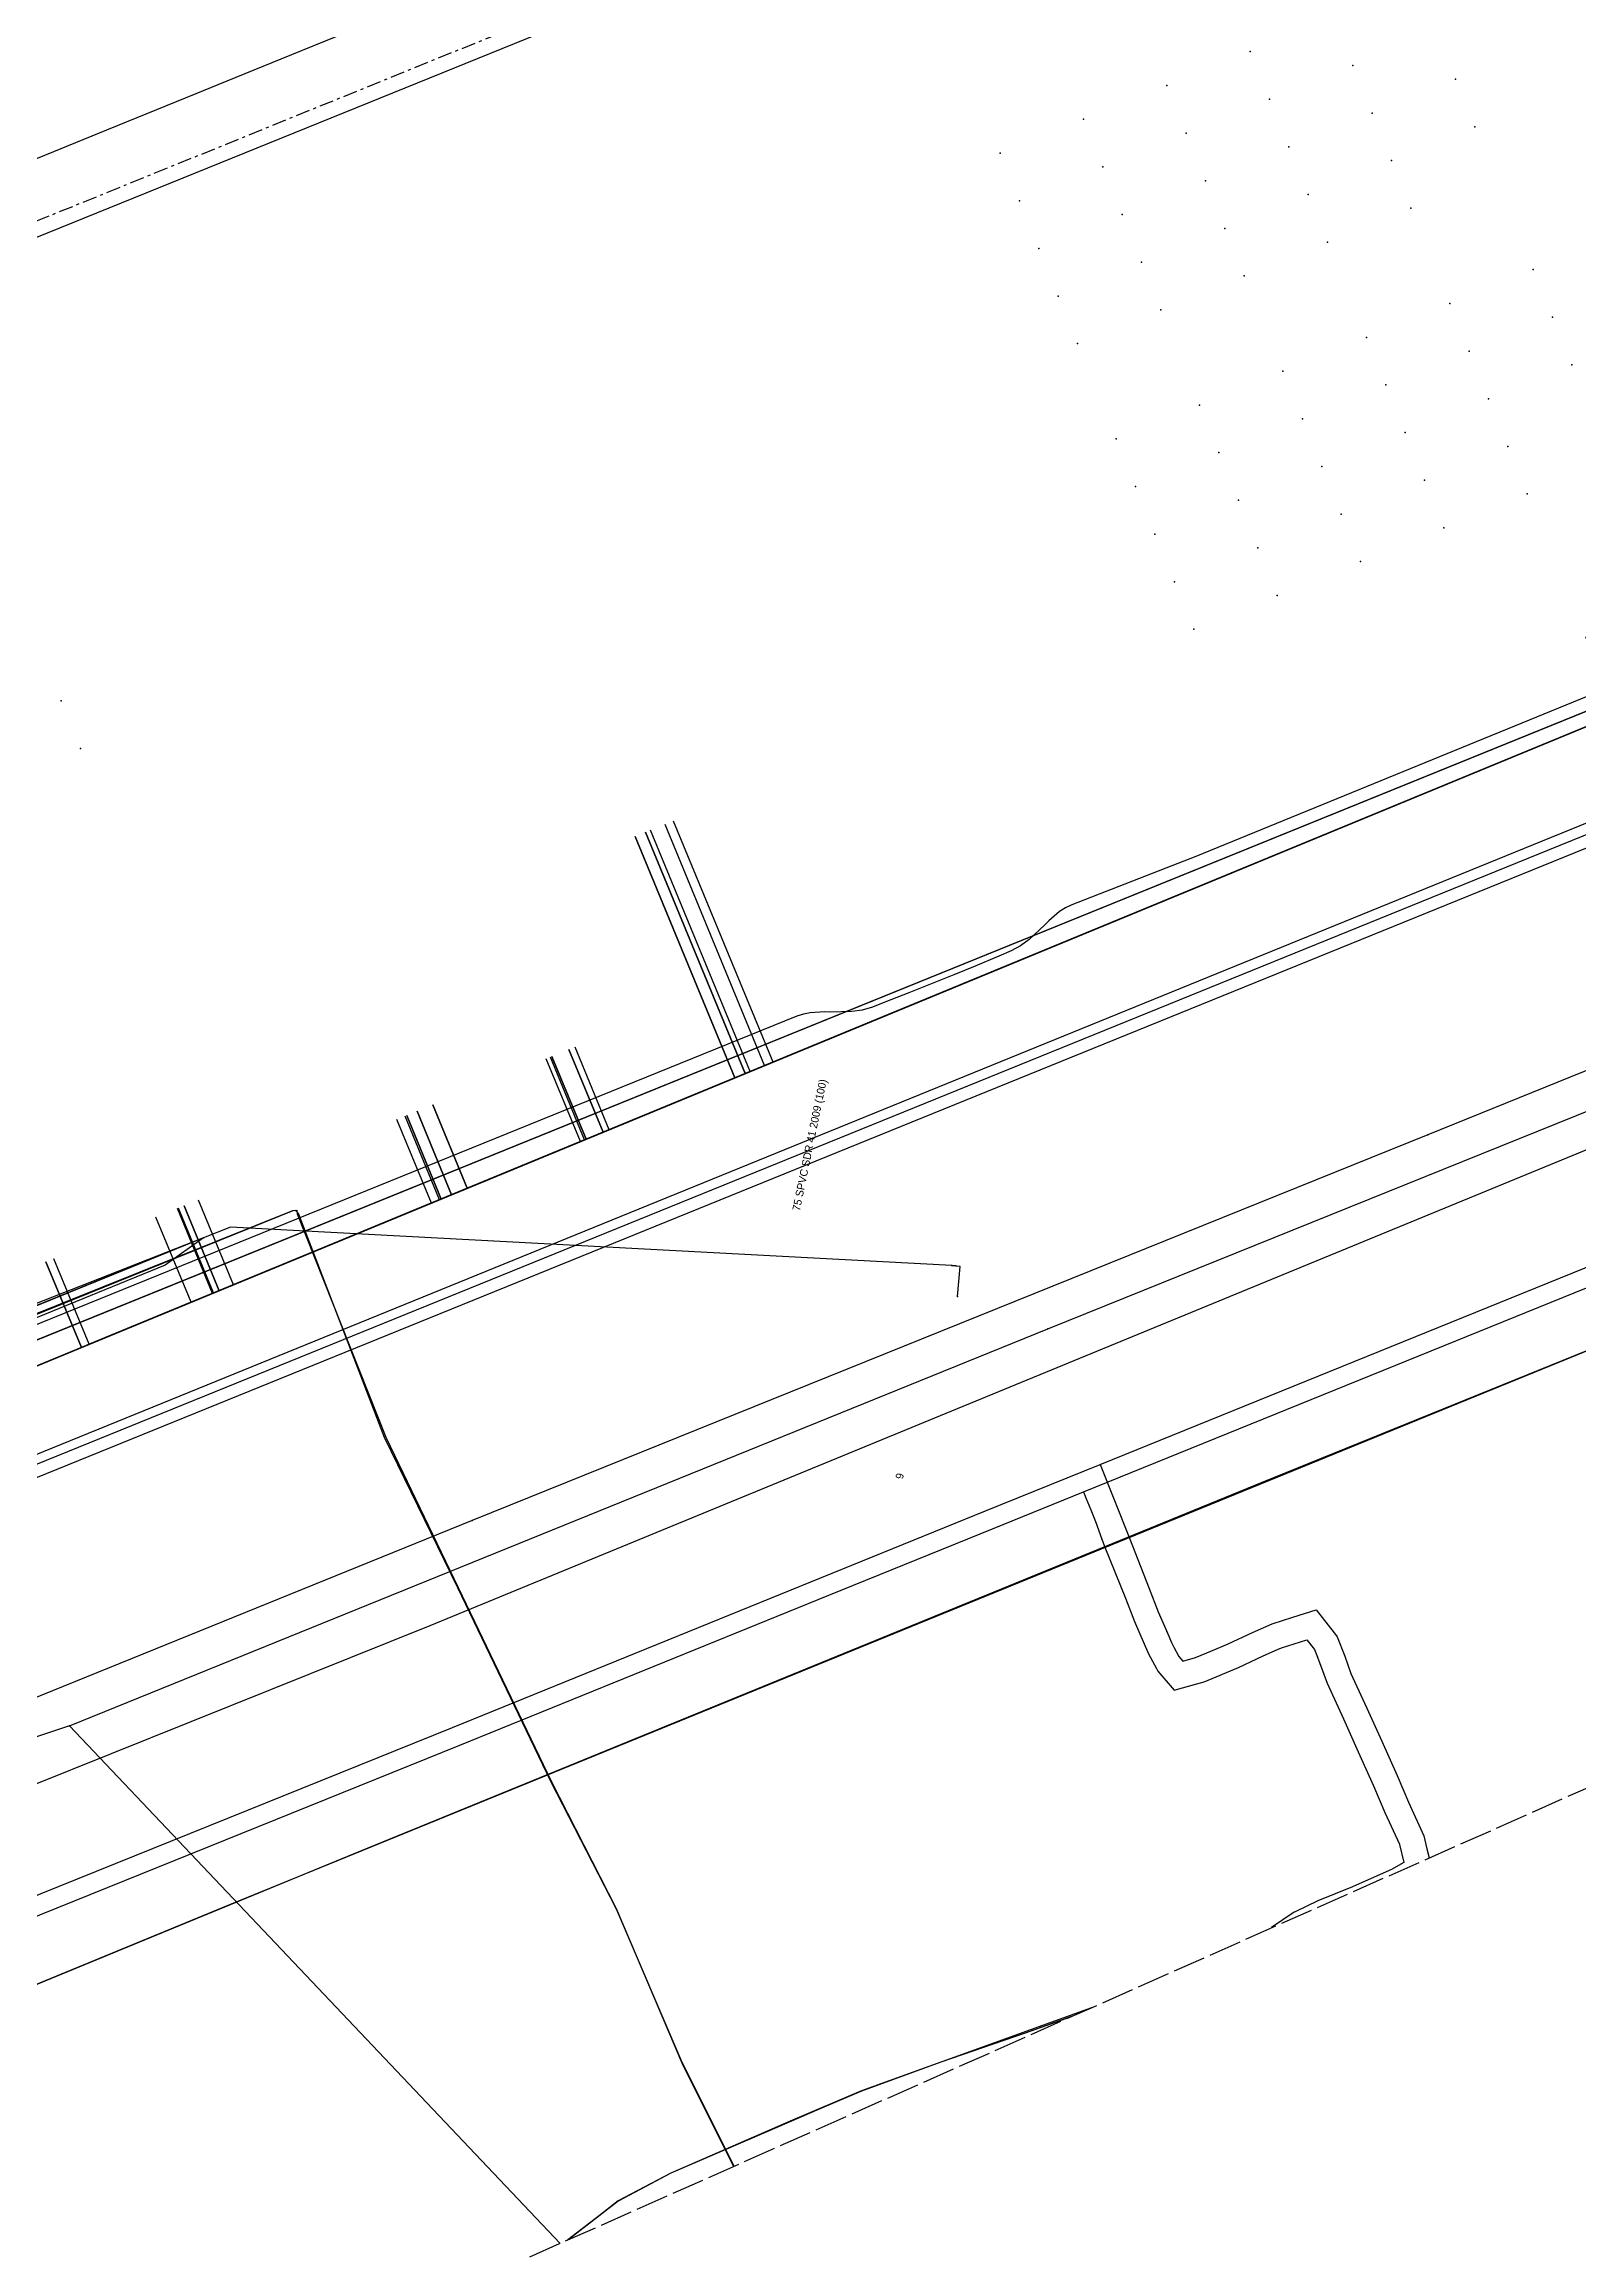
# Model space of a CAD drawing. Header units: metres. Extents: x -529 to 260, y -315 to 217.
# Drawn here: x -220.6 to -160.9, y -195.7 to -109.8 of the extents above; entities that cross this region are included whole.
import ezdxf

# ---------------------------------------------------------------- set-up
doc = ezdxf.new("R2010")
doc.units = ezdxf.units.M
doc.linetypes.add('DASHED', pattern=[1.524, 1.27, -0.254])
doc.linetypes.add('DISUSED', pattern=[0.9943, 0.55, -0.1666, 0.1111, -0.1666])
for name, color, linetype, true_color in [('GM0772_GWA_Appurtenance', 7, 'Continuous', 0xba38a8), ('GM0772_GWA_Rioolleiding', 7, 'Continuous', 0xba38a8), ('KA0000_OVG_Orientatiepolygoon', 7, 'Continuous', 0xff00ff), ('KL1010_DAT_ExtraDetailinfo', 7, 'Continuous', 0x00ff00), ('KL1010_DAT_Telecommunicatiekabel', 7, 'Continuous', 0x00ff00), ('KL1011_DAT_Kabelbed', 7, 'Continuous', 0x00ff00), ('KL1011_DAT_Telecommunicatiekabel', 7, 'Continuous', 0x00ff00), ('KL1031_ELS_Appurtenance', 7, 'Continuous', 0x960000), ('KL1031_ELS_Elektriciteitskabel', 7, 'Continuous', 0x960000), ('KL1031_EMS_Elektriciteitskabel', 7, 'Continuous', 0xc80000), ('KL1031_GLD_Annotatie', 7, 'Continuous', 0xffffff), ('KL1031_GLD_OlieGasChemicalienPijpleiding', 7, 'Continuous', 0xffaf3c), ('KL1049_DAT_ExtraDetailinfo', 7, 'Continuous', 0x00ff00), ('KL1049_DAT_Mantelbuis', 7, 'Continuous', 0x00ff00), ('KL1049_DAT_Telecommunicatiekabel', 7, 'Continuous', 0x00ff00), ('KL1051_DAT_Annotatie', 7, 'Continuous', 0xffffff), ('KL1051_DAT_Appurtenance', 7, 'Continuous', 0x00ff00), ('KL1051_DAT_Kabelbed', 7, 'Continuous', 0x00ff00), ('KL1233_WRM_Appurtenance', 7, 'Continuous', 0x008080), ('KL1233_WRM_ThermischePijpleiding', 7, 'Continuous', 0x008080), ('KL1662_EMS_Elektriciteitskabel', 7, 'Continuous', 0xc80000)]:
    doc.layers.add(name, color=color, linetype=linetype, true_color=true_color)

msp = doc.modelspace()

# ---------------------------------------------------------------- linework, layer by layer
at = {"layer": 'GM0772_GWA_Appurtenance'}
for p in [(-166.785, -152.276), (-181.561, -159.819), (-203.957, -167.288), (-219.63, -175.274)]:
    msp.add_point(p, dxfattribs=at)
at = {"layer": 'GM0772_GWA_Rioolleiding', "linetype": 'CONTINUOUS'}
for points in [[(-123.251, -134.629), (-166.785, -152.276)], [(-181.561, -159.819), (-121.351, -135.517)], [(-166.785, -152.276), (-203.957, -167.288)], [(-219.63, -175.274), (-181.561, -159.819)], [(-203.957, -167.288), (-240.62, -182.168)], [(-219.63, -175.274), (-239.225, -181.818)], [(-200.539, -195.42), (-219.63, -175.274)]]:
    msp.add_lwpolyline(points, dxfattribs=at)
at = {"layer": 'KA0000_OVG_Orientatiepolygoon', "linetype": 'DASHED'}
msp.add_lwpolyline([(212.467, 216.691), (-371.799, 183.859), (-469.178, -314.621), (251.501, 5.16), (212.467, 216.691)], close=True, dxfattribs=at)
at = {"layer": 'KL1010_DAT_ExtraDetailinfo', "linetype": 'CONTINUOUS'}
msp.add_lwpolyline([(-193.771, -192.417), (-195.785, -188.38), (-198.345, -182.411), (-200.899, -177.445), (-204.516, -169.909), (-207.372, -164.056), (-210.715, -155.335)], dxfattribs=at)
at = {"layer": 'KL1010_DAT_Telecommunicatiekabel', "linetype": 'CONTINUOUS'}
for points in [[(-193.771, -192.417), (-195.785, -188.38), (-198.345, -182.411), (-200.899, -177.445), (-204.516, -169.909), (-207.372, -164.056), (-210.715, -155.335), (-210.839, -155.218), (-210.952, -155.233), (-222.843, -160), (-228.083, -162.1), (-229.865, -163.03), (-239.746, -166.99), (-240.022, -167.101), (-240.167, -167.14), (-240.3, -167.083), (-240.388, -166.982), (-240.449, -166.843), (-241.359, -164.62)], [(-222.827, -160.034), (-210.921, -155.223), (-210.78, -155.21), (-210.767, -155.35), (-207.323, -164.047), (-204.502, -169.89), (-200.882, -177.433), (-198.358, -182.381), (-195.805, -188.391), (-193.8, -192.429)]]:
    msp.add_lwpolyline(points, dxfattribs=at)
at = {"layer": 'KL1011_DAT_Kabelbed', "linetype": 'CONTINUOUS'}
for points in [[(-159.399, -135.886), (-192.256, -149.446)], [(-193.739, -150.058), (-197.619, -140.658)], [(-193.341, -149.893), (-197.219, -140.497)], [(-193.147, -149.813), (-197.025, -140.419)], [(-192.583, -149.581), (-196.458, -140.191)], [(-192.256, -149.446), (-196.13, -140.06)], [(-199.747, -152.537), (-201.078, -149.313)], [(-199.584, -152.47), (-200.915, -149.246)], [(-199.527, -152.447), (-200.858, -149.223)], [(-198.868, -152.175), (-200.197, -148.955)], [(-198.627, -152.076), (-199.956, -148.856)], [(-192.256, -149.446), (-192.583, -149.581)], [(-193.739, -150.058), (-198.627, -152.076)], [(-193.341, -149.893), (-193.739, -150.058)], [(-193.147, -149.813), (-193.341, -149.893)], [(-192.583, -149.581), (-193.147, -149.813)], [(-204.153, -154.356), (-205.494, -151.107)], [(-205.545, -154.93), (-206.889, -151.673)], [(-205.225, -154.799), (-206.569, -151.544)], [(-205.164, -154.773), (-206.507, -151.518)], [(-204.76, -154.607), (-206.102, -151.353)], [(-198.627, -152.076), (-198.868, -152.175)], [(-199.747, -152.537), (-204.153, -154.356)], [(-199.584, -152.47), (-199.747, -152.537)], [(-199.527, -152.447), (-199.584, -152.47)], [(-198.868, -152.175), (-199.527, -152.447)], [(-204.76, -154.607), (-205.164, -154.773)], [(-204.153, -154.356), (-204.76, -154.607)], [(-214.896, -158.79), (-216.261, -155.482)], [(-214.063, -158.447), (-215.427, -155.142)], [(-214.017, -158.427), (-215.381, -155.124)], [(-213.805, -158.34), (-215.168, -155.037)], [(-213.25, -158.111), (-214.612, -154.811)], [(-205.545, -154.93), (-213.25, -158.111)], [(-205.225, -154.799), (-205.545, -154.93)], [(-205.164, -154.773), (-205.225, -154.799)], [(-219.164, -160.552), (-220.539, -157.219)], [(-218.856, -160.425), (-220.23, -157.094)], [(-214.896, -158.79), (-218.856, -160.425)], [(-214.063, -158.447), (-214.896, -158.79)], [(-214.017, -158.427), (-214.063, -158.447)], [(-213.805, -158.34), (-214.017, -158.427)], [(-213.25, -158.111), (-213.805, -158.34)], [(-219.164, -160.552), (-221.035, -161.325)], [(-218.856, -160.425), (-219.164, -160.552)]]:
    msp.add_lwpolyline(points, dxfattribs=at)
at = {"layer": 'KL1011_DAT_Telecommunicatiekabel', "linetype": 'CONTINUOUS'}
for points in [[(-256.882, -156.687), (-255.77, -156.233), (-249.263, -172.136), (-239.02, -168.747), (-148.102, -131.223), (-131.743, -124.635), (-137.044, -111.671), (-138.248, -112.162), (-138.06, -112.626), (-137.67, -113.56)], [(-137.67, -113.56), (-138.06, -112.626), (-138.248, -112.162), (-137.044, -111.671), (-131.743, -124.635), (-148.102, -131.223), (-235.489, -167.29), (-236.466, -164.922)], [(-137.67, -113.56), (-138.06, -112.626), (-138.248, -112.162), (-137.044, -111.671), (-131.743, -124.635), (-148.102, -131.223), (-231.096, -165.476), (-232.055, -163.153)], [(-137.306, -114.468), (-137.67, -113.56), (-138.06, -112.626), (-138.248, -112.162), (-137.044, -111.671), (-131.743, -124.635), (-148.102, -131.223), (-226.549, -163.599), (-227.488, -161.323)], [(-137.306, -114.468), (-137.67, -113.56), (-138.06, -112.626), (-138.248, -112.162), (-137.044, -111.671), (-131.743, -124.635), (-148.102, -131.223), (-226.549, -163.599), (-227.488, -161.323)], [(-137.306, -114.468), (-137.67, -113.56), (-138.06, -112.626), (-138.248, -112.162), (-137.044, -111.671), (-131.743, -124.635), (-148.102, -131.223), (-221.583, -161.551), (-222.964, -158.205)], [(-137.306, -114.468), (-137.67, -113.56), (-138.06, -112.626), (-138.248, -112.162), (-137.044, -111.671), (-131.743, -124.635), (-148.102, -131.223), (-218.856, -160.425), (-220.23, -157.094)], [(-137.306, -114.468), (-137.67, -113.56), (-138.06, -112.626), (-138.248, -112.162), (-137.044, -111.671), (-131.743, -124.635), (-148.102, -131.223), (-214.896, -158.79), (-216.261, -155.482)], [(-137.306, -114.468), (-137.67, -113.56), (-138.06, -112.626), (-138.248, -112.162), (-137.044, -111.671), (-131.743, -124.635), (-148.102, -131.223), (-213.25, -158.111), (-214.612, -154.811)], [(-137.67, -113.56), (-138.06, -112.626), (-138.248, -112.162), (-137.044, -111.671), (-131.743, -124.635), (-148.102, -131.223), (-205.545, -154.93), (-206.889, -151.673)], [(-136.925, -115.432), (-137.306, -114.468), (-137.67, -113.56), (-138.06, -112.626), (-138.248, -112.162), (-137.044, -111.671), (-131.743, -124.635), (-148.102, -131.223), (-204.153, -154.356), (-205.494, -151.107)], [(-137.67, -113.56), (-138.06, -112.626), (-138.248, -112.162), (-137.044, -111.671), (-131.743, -124.635), (-148.102, -131.223), (-199.747, -152.537), (-201.078, -149.313)], [(-136.925, -115.432), (-137.306, -114.468), (-137.67, -113.56), (-138.06, -112.626), (-138.248, -112.162), (-137.044, -111.671), (-131.743, -124.635), (-148.102, -131.223), (-192.583, -149.581), (-196.458, -140.191)], [(-136.925, -115.432), (-137.306, -114.468), (-137.67, -113.56), (-138.06, -112.626), (-138.248, -112.162), (-137.044, -111.671), (-131.743, -124.635), (-148.102, -131.223), (-192.256, -149.446), (-196.13, -140.06)], [(-137.306, -114.468), (-137.67, -113.56), (-138.06, -112.626), (-138.248, -112.162), (-137.044, -111.671), (-131.743, -124.635), (-148.102, -131.223), (-192.256, -149.446), (-196.13, -140.06)], [(-137.67, -113.56), (-138.06, -112.626), (-138.248, -112.162), (-137.044, -111.671), (-131.743, -124.635), (-148.102, -131.223), (-192.256, -149.446), (-196.13, -140.06)], [(-136.925, -115.432), (-137.306, -114.468), (-137.67, -113.56), (-138.06, -112.626), (-138.248, -112.162), (-137.044, -111.671), (-131.743, -124.635), (-148.102, -131.223), (-192.256, -149.446), (-196.13, -140.06)], [(-137.306, -114.468), (-137.67, -113.56), (-138.06, -112.626), (-138.248, -112.162), (-137.044, -111.671), (-131.743, -124.635), (-148.102, -131.223), (-192.256, -149.446), (-196.13, -140.06)], [(-241.755, -159.369), (-242.142, -158.388), (-242.594, -157.413), (-242.973, -156.432), (-243.587, -154.96), (-244.482, -155.412), (-254.439, -159.486), (-249.263, -172.136), (-239.02, -168.747), (-148.102, -131.223), (-144.546, -129.791), (-145.28, -127.968)], [(-241.755, -159.369), (-242.142, -158.388), (-242.594, -157.413), (-242.973, -156.432), (-243.587, -154.96), (-244.482, -155.412), (-254.439, -159.486), (-249.263, -172.136), (-239.02, -168.747), (-155.315, -134.2), (-156.541, -131.232)], [(-242.142, -158.388), (-242.594, -157.413), (-242.973, -156.432), (-243.587, -154.96), (-244.482, -155.412), (-254.439, -159.486), (-249.263, -172.136), (-239.02, -168.747), (-156.182, -134.557), (-157.409, -131.584)], [(-242.142, -158.388), (-242.594, -157.413), (-242.973, -156.432), (-243.587, -154.96), (-244.482, -155.412), (-254.439, -159.486), (-249.263, -172.136), (-239.02, -168.747), (-156.182, -134.557), (-157.409, -131.584)], [(-241.755, -159.369), (-242.142, -158.388), (-242.594, -157.413), (-242.973, -156.432), (-243.587, -154.96), (-244.482, -155.412), (-254.439, -159.486), (-249.263, -172.136), (-239.02, -168.747), (-156.182, -134.557), (-157.409, -131.584)], [(-157.409, -131.584), (-156.182, -134.557), (-239.02, -168.747), (-249.263, -172.136), (-254.439, -159.486), (-244.482, -155.412), (-243.587, -154.96), (-242.973, -156.432), (-242.594, -157.413)], [(-241.755, -159.369), (-242.142, -158.388), (-242.594, -157.413), (-242.973, -156.432), (-243.587, -154.96), (-244.482, -155.412), (-254.439, -159.486), (-249.263, -172.136), (-239.02, -168.747), (-159.399, -135.886), (-160.634, -132.892)], [(-242.142, -158.388), (-242.594, -157.413), (-242.973, -156.432), (-243.587, -154.96), (-244.482, -155.412), (-254.439, -159.486), (-249.263, -172.136), (-239.02, -168.747), (-192.256, -149.446), (-196.13, -140.06)], [(-242.142, -158.388), (-242.594, -157.413), (-242.973, -156.432), (-243.587, -154.96), (-244.482, -155.412), (-254.439, -159.486), (-249.263, -172.136), (-239.02, -168.747), (-192.583, -149.581), (-196.458, -140.191)], [(-241.755, -159.369), (-242.142, -158.388), (-242.594, -157.413), (-242.973, -156.432), (-243.587, -154.96), (-244.482, -155.412), (-254.439, -159.486), (-249.263, -172.136), (-239.02, -168.747), (-193.147, -149.813), (-197.025, -140.419)], [(-197.219, -140.497), (-193.341, -149.893), (-239.02, -168.747), (-249.263, -172.136), (-254.439, -159.486), (-244.482, -155.412), (-243.587, -154.96), (-242.973, -156.432), (-242.594, -157.413)], [(-197.619, -140.658), (-193.739, -150.058), (-239.02, -168.747), (-249.263, -172.136), (-254.439, -159.486), (-244.482, -155.412), (-243.587, -154.96), (-242.973, -156.432), (-242.594, -157.413), (-242.142, -158.388)], [(-241.755, -159.369), (-242.142, -158.388), (-242.594, -157.413), (-242.973, -156.432), (-243.587, -154.96), (-244.482, -155.412), (-254.439, -159.486), (-249.263, -172.136), (-239.02, -168.747), (-198.627, -152.076), (-199.956, -148.856)], [(-200.197, -148.955), (-198.868, -152.175), (-239.02, -168.747), (-249.263, -172.136), (-254.439, -159.486), (-244.482, -155.412), (-243.587, -154.96), (-242.973, -156.432), (-242.594, -157.413), (-242.142, -158.388), (-241.755, -159.369)], [(-200.858, -149.223), (-199.527, -152.447), (-239.02, -168.747), (-249.263, -172.136), (-254.439, -159.486), (-244.482, -155.412), (-243.587, -154.96), (-242.973, -156.432), (-242.594, -157.413), (-242.142, -158.388)], [(-241.755, -159.369), (-242.142, -158.388), (-242.594, -157.413), (-242.973, -156.432), (-243.587, -154.96), (-244.482, -155.412), (-254.439, -159.486), (-249.263, -172.136), (-239.02, -168.747), (-199.584, -152.47), (-200.915, -149.246)], [(-241.755, -159.369), (-242.142, -158.388), (-242.594, -157.413), (-242.973, -156.432), (-243.587, -154.96), (-244.482, -155.412), (-254.439, -159.486), (-249.263, -172.136), (-239.02, -168.747), (-199.747, -152.537), (-201.078, -149.313)], [(-205.494, -151.107), (-204.153, -154.356), (-239.02, -168.747), (-249.263, -172.136), (-254.439, -159.486), (-244.482, -155.412), (-243.587, -154.96), (-242.973, -156.432), (-242.594, -157.413)], [(-206.102, -151.353), (-204.76, -154.607), (-239.02, -168.747), (-249.263, -172.136), (-254.439, -159.486), (-244.482, -155.412), (-243.587, -154.96), (-242.973, -156.432), (-242.594, -157.413), (-242.142, -158.388)], [(-206.507, -151.518), (-205.164, -154.773), (-239.02, -168.747), (-249.263, -172.136), (-254.439, -159.486), (-244.482, -155.412), (-243.587, -154.96), (-242.973, -156.432), (-242.594, -157.413), (-242.142, -158.388)], [(-241.755, -159.369), (-242.142, -158.388), (-242.594, -157.413), (-242.973, -156.432), (-243.587, -154.96), (-244.482, -155.412), (-254.439, -159.486), (-249.263, -172.136), (-239.02, -168.747), (-205.225, -154.799), (-206.569, -151.544)], [(-242.142, -158.388), (-242.594, -157.413), (-242.973, -156.432), (-243.587, -154.96), (-244.482, -155.412), (-254.439, -159.486), (-249.263, -172.136), (-239.02, -168.747), (-205.545, -154.93), (-206.889, -151.673)], [(-241.755, -159.369), (-242.142, -158.388), (-242.594, -157.413), (-242.973, -156.432), (-243.587, -154.96), (-244.482, -155.412), (-254.439, -159.486), (-249.263, -172.136), (-239.02, -168.747), (-213.25, -158.111), (-214.612, -154.811)], [(-241.755, -159.369), (-242.142, -158.388), (-242.594, -157.413), (-242.973, -156.432), (-243.587, -154.96), (-244.482, -155.412), (-254.439, -159.486), (-249.263, -172.136), (-239.02, -168.747), (-214.896, -158.79), (-216.261, -155.482)], [(-242.142, -158.388), (-242.594, -157.413), (-242.973, -156.432), (-243.587, -154.96), (-244.482, -155.412), (-254.439, -159.486), (-249.263, -172.136), (-239.02, -168.747), (-214.017, -158.427), (-215.381, -155.124)], [(-242.142, -158.388), (-242.594, -157.413), (-242.973, -156.432), (-243.587, -154.96), (-244.482, -155.412), (-254.439, -159.486), (-249.263, -172.136), (-239.02, -168.747), (-218.856, -160.425), (-220.23, -157.094)], [(-215.168, -155.037), (-213.805, -158.34), (-239.02, -168.747), (-249.263, -172.136), (-254.439, -159.486), (-244.482, -155.412), (-243.587, -154.96), (-242.973, -156.432), (-242.594, -157.413)], [(-241.755, -159.369), (-242.142, -158.388), (-242.594, -157.413), (-242.973, -156.432), (-243.587, -154.96), (-244.482, -155.412), (-254.439, -159.486), (-249.263, -172.136), (-239.02, -168.747), (-214.063, -158.447), (-215.427, -155.142)], [(-220.539, -157.219), (-219.164, -160.552), (-239.02, -168.747), (-249.263, -172.136), (-254.439, -159.486), (-244.482, -155.412), (-243.587, -154.96), (-242.973, -156.432), (-242.594, -157.413)]]:
    msp.add_lwpolyline(points, dxfattribs=at)
at = {"layer": 'KL1031_ELS_Appurtenance'}
for p in [(-173.694, -110.114), (-169.697, -110.65), (-176.936, -111.431), (-165.702, -111.186), (-172.941, -111.968), (-168.944, -112.504), (-180.179, -112.748), (-176.183, -113.286), (-164.949, -113.038), (-183.422, -114.065), (-172.186, -113.821), (-179.425, -114.603), (-175.43, -115.139), (-168.191, -114.356), (-182.667, -115.921), (-171.433, -115.674), (-178.673, -116.457), (-167.439, -116.209), (-174.676, -116.992), (-170.68, -117.527), (-181.915, -117.774), (-177.918, -118.308), (-173.924, -118.844), (-162.69, -118.599), (-181.162, -119.626), (-177.166, -120.162), (-165.932, -119.917), (-161.937, -120.452), (-180.409, -121.48), (-169.175, -121.235), (-165.179, -121.77), (-172.418, -122.552), (-161.184, -122.305), (-168.422, -123.087), (-164.426, -123.623), (-175.66, -123.87), (-171.665, -124.405), (-178.903, -125.187), (-167.669, -124.94), (-174.907, -125.723), (-170.911, -126.258), (-163.673, -125.477), (-178.15, -127.04), (-166.916, -126.794), (-174.154, -127.576), (-162.921, -127.328), (-170.158, -128.112), (-166.163, -128.646), (-177.397, -128.893), (-173.401, -129.429), (-169.406, -129.963), (-176.644, -130.747), (-172.649, -131.28), (-175.892, -132.597), (-219.953, -135.388), (-219.199, -137.242)]:
    msp.add_point(p, dxfattribs=at)
at = {"layer": 'KL1031_ELS_Elektriciteitskabel', "linetype": 'CONTINUOUS'}
msp.add_lwpolyline([(-152.509, -131.901), (-175.814, -141.439), (-176.743, -141.809), (-180.631, -143.32), (-180.878, -143.436), (-181.108, -143.585), (-181.524, -143.945), (-181.685, -144.105), (-182.296, -144.673), (-182.628, -144.92), (-182.995, -145.112), (-183.471, -145.316), (-184.393, -145.703), (-185.219, -146.041), (-186.973, -146.75), (-187.904, -147.116), (-188.388, -147.301), (-188.783, -147.419), (-189.194, -147.474), (-190.029, -147.494), (-190.257, -147.49), (-190.805, -147.522), (-191.074, -147.574), (-191.335, -147.661), (-250.56, -171.701)], dxfattribs=at)
at = {"layer": 'KL1031_EMS_Elektriciteitskabel', "linetype": 'DISUSED'}
msp.add_lwpolyline([(-151.335, -88.482), (-254.603, -130.388)], dxfattribs=at)
at = {"layer": 'KL1031_EMS_Elektriciteitskabel', "linetype": 'CONTINUOUS'}
for points in [[(-150.493, -90.076), (-152.402, -90.149), (-152.898, -90.186), (-153.387, -90.262), (-153.869, -90.373), (-154.344, -90.522), (-157.374, -91.596), (-158.312, -91.94), (-159.243, -92.307), (-175.522, -98.921), (-252.528, -130.173), (-252.602, -130.212), (-252.713, -130.286), (-252.862, -130.393), (-253.049, -130.535), (-253.536, -130.921), (-254.173, -131.444)], [(-113.575, -141.426), (-113.806, -141.523), (-114.095, -141.655), (-114.374, -141.806), (-115.18, -142.272), (-127.704, -147.326), (-173.265, -165.822), (-208.587, -180.266), (-242.225, -194.131)], [(-113.575, -141.426), (-113.806, -141.523), (-114.095, -141.655), (-114.374, -141.806), (-115.18, -142.272), (-127.704, -147.326), (-173.265, -165.822), (-208.587, -180.266), (-242.225, -194.131)], [(-113.575, -141.426), (-113.806, -141.523), (-114.095, -141.655), (-114.374, -141.806), (-115.18, -142.272), (-127.704, -147.326), (-173.265, -165.822), (-208.587, -180.266), (-239.798, -193.13)], [(-108.892, -154.754), (-113.398, -143.453), (-113.518, -143.194), (-113.677, -142.956), (-113.871, -142.747), (-114.096, -142.571), (-114.345, -142.432), (-114.614, -142.335), (-114.894, -142.281), (-115.18, -142.272), (-127.704, -147.326), (-173.265, -165.822), (-208.587, -180.266), (-242.225, -194.131)]]:
    msp.add_lwpolyline(points, dxfattribs=at)
at = {"layer": 'KL1031_GLD_OlieGasChemicalienPijpleiding', "linetype": 'CONTINUOUS'}
msp.add_lwpolyline([(-143.569, -134.187), (-238.448, -172.749)], dxfattribs=at)
at = {"layer": 'KL1049_DAT_ExtraDetailinfo', "linetype": 'CONTINUOUS'}
msp.add_lwpolyline([(-180.642, -186.591), (-182.444, -187.233), (-185.725, -188.372), (-188.813, -189.489), (-191.5, -190.633), (-196.229, -192.689), (-198.279, -193.769), (-199.322, -194.581), (-200.231, -195.283)], dxfattribs=at)
at = {"layer": 'KL1049_DAT_Mantelbuis', "linetype": 'CONTINUOUS'}
msp.add_lwpolyline([(-179.87, -186.249), (-180.518, -186.483), (-188.815, -189.488), (-192.503, -191.082), (-196.226, -192.69), (-197.225, -193.216), (-198.279, -193.772), (-199.342, -194.594), (-200.237, -195.286)], dxfattribs=at)
at = {"layer": 'KL1049_DAT_Telecommunicatiekabel', "linetype": 'CONTINUOUS'}
for points in [[(-141.421, -120.858), (-140.612, -125.94), (-140.01, -127.422), (-239.307, -167.735), (-240.784, -168.757), (-241.202, -168.928), (-248.499, -171.9), (-250.406, -172.514), (-356.704, -215.337), (-357.172, -215.526), (-358.599, -212.021)], [(-141.421, -120.858), (-140.612, -125.94), (-140.01, -127.422), (-144.579, -129.281), (-239.307, -167.735), (-240.784, -168.757), (-241.202, -168.928), (-247.772, -171.587)], [(-141.421, -120.858), (-140.612, -125.94), (-140.01, -127.422), (-144.579, -129.281), (-239.306, -167.731)], [(-141.421, -120.858), (-140.612, -125.94), (-140.01, -127.422), (-144.579, -129.281), (-239.306, -167.731)], [(-141.421, -120.858), (-140.612, -125.94), (-140.01, -127.422), (-144.579, -129.281), (-239.306, -167.731)], [(-144.579, -129.279), (-239.307, -167.735), (-240.784, -168.757), (-241.204, -168.925)], [(-180.656, -186.598), (-182.441, -187.235), (-185.722, -188.373), (-188.815, -189.488), (-191.503, -190.63), (-196.226, -192.69), (-198.279, -193.772), (-199.324, -194.58), (-200.237, -195.286)]]:
    msp.add_lwpolyline(points, dxfattribs=at)
at = {"layer": 'KL1051_DAT_Appurtenance'}
for p in [(-214.406, -156.287), (-185.297, -157.365), (-185.144, -157.374), (-185.084, -158.567)]:
    msp.add_point(p, dxfattribs=at)
at = {"layer": 'KL1051_DAT_Kabelbed', "linetype": 'CONTINUOUS'}
for points in [[(-222.655, -114.984), (-218.17, -113.16), (-214.696, -111.75), (-213.835, -111.399), (-211.388, -110.4), (-208.836, -109.359), (-206.503, -108.412), (-199.831, -105.706), (-196.422, -104.321), (-192.069, -102.548), (-186.402, -100.245), (-181.388, -98.201), (-169.299, -93.29), (-160.943, -89.896), (-153.872, -87.032), (-153.024, -85.073)], [(-233.496, -182.586), (-205.596, -171.372), (-150.074, -148.505), (-143.508, -145.861), (-142.548, -145.475), (-117.409, -135.354)], [(-214.406, -156.287), (-214.411, -156.288), (-240.33, -166.838), (-240.458, -166.522), (-245.669, -153.715), (-245.731, -153.562), (-255.952, -157.939), (-255.956, -157.932), (-256.432, -156.746), (-256.563, -156.419), (-256.568, -156.406), (-256.965, -156.505), (-257.966, -156.8)], [(-214.406, -156.287), (-215.906, -157.348), (-240.237, -167.291), (-245.657, -153.744), (-245.669, -153.715), (-245.731, -153.561), (-245.731, -153.56), (-245.732, -153.56), (-255.956, -157.932), (-255.983, -157.944), (-256.432, -156.746), (-256.555, -156.416), (-256.563, -156.419), (-256.965, -156.505)], [(-214.406, -156.287), (-214.411, -156.288), (-240.458, -166.522), (-240.47, -166.526), (-245.657, -153.744), (-245.731, -153.562), (-245.732, -153.56), (-245.734, -153.556), (-245.313, -153.386)], [(-185.144, -157.374), (-185.296, -157.366), (-185.297, -157.365), (-213.366, -155.865), (-214.406, -156.287), (-214.411, -156.288), (-237.606, -165.691), (-240.33, -166.838), (-240.47, -166.528), (-240.47, -166.526), (-245.657, -153.744), (-245.731, -153.562), (-245.732, -153.56), (-245.734, -153.556)], [(-214.406, -156.287), (-214.411, -156.288), (-240.33, -166.838), (-240.458, -166.522), (-245.669, -153.715), (-245.731, -153.562), (-245.731, -153.561), (-245.331, -153.398), (-244.498, -153.056)], [(-185.084, -158.567), (-184.97, -157.397), (-185.296, -157.366), (-185.297, -157.365)]]:
    msp.add_lwpolyline(points, dxfattribs=at)
at = {"layer": 'KL1233_WRM_Appurtenance'}
for p in [(-179.461, -168.008), (-176.94, -171.607)]:
    msp.add_point(p, dxfattribs=at)
at = {"layer": 'KL1233_WRM_ThermischePijpleiding', "linetype": 'CONTINUOUS'}
for points in [[(-229.755, -168.307), (-162.672, -140.973), (-128.661, -127.117)], [(-229.597, -168.62), (-162.884, -141.504), (-128.494, -127.534)], [(-179.526, -165.101), (-133.359, -146.368)], [(-180.173, -166.175), (-133.076, -147.063)], [(-347.996, -233.418), (-333.601, -227.613), (-290.889, -210.141), (-273.566, -203.113), (-255.084, -195.635), (-236.063, -187.991), (-204.72, -175.339), (-190.374, -169.5), (-183.995, -166.914), (-179.526, -165.101)], [(-179.526, -165.101), (-178.395, -167.972), (-177.619, -169.936), (-177.269, -170.843), (-176.94, -171.607)], [(-345.796, -233.34), (-333.319, -228.309), (-290.606, -210.835), (-273.285, -203.808), (-254.804, -196.33), (-235.782, -188.687), (-204.438, -176.035), (-190.091, -170.195), (-183.713, -167.609), (-180.173, -166.175)], [(-180.173, -166.175), (-180.084, -166.396), (-179.894, -166.864), (-179.708, -167.324), (-179.461, -168.008)], [(-179.461, -168.008), (-179.348, -168.319), (-178.549, -170.304), (-178.195, -171.221), (-177.655, -172.472), (-177.344, -173.051), (-177.292, -173.149), (-176.653, -173.893), (-175.768, -173.645), (-175.764, -173.643), (-175.487, -173.566), (-174.148, -173.003), (-173.185, -172.554), (-172.633, -172.308), (-172.479, -172.24), (-171.489, -171.923), (-171.189, -172.306), (-171.14, -172.435), (-170.955, -172.921), (-170.7, -173.621), (-170.07, -175.002), (-169.489, -176.292), (-168.891, -177.608), (-168.458, -178.651), (-167.888, -179.884), (-167.886, -179.887), (-167.886, -179.89), (-167.72, -180.595), (-168.202, -180.868), (-168.752, -181.116), (-169.712, -181.548), (-171.066, -182.086), (-171.94, -182.517), (-171.977, -182.534), (-172.863, -183.13), (-172.86, -183.139)], [(-176.94, -171.607), (-176.755, -172.037), (-176.661, -172.211), (-176.66, -172.214), (-176.463, -172.58), (-176.309, -172.758), (-175.818, -172.621), (-175.154, -172.341), (-174.553, -172.088), (-173.598, -171.644), (-172.835, -171.305), (-172.033, -171.048), (-172.031, -171.047), (-171.131, -170.758), (-170.431, -171.652), (-170.419, -171.666), (-170.308, -171.809), (-170.018, -172.571), (-169.774, -173.242), (-169.159, -174.589), (-168.578, -175.879), (-167.974, -177.209), (-167.541, -178.249), (-166.936, -179.56), (-166.819, -180.061), (-166.734, -180.419)]]:
    msp.add_lwpolyline(points, dxfattribs=at)
at = {"layer": 'KL1662_EMS_Elektriciteitskabel', "linetype": 'CONTINUOUS'}
msp.add_lwpolyline([(-113.575, -141.426), (-113.806, -141.523), (-113.932, -141.577), (-114.028, -141.623), (-114.174, -141.695), (-114.288, -141.757), (-114.584, -141.928), (-115.18, -142.272), (-124.401, -145.993), (-127.704, -147.326), (-145.734, -154.646), (-155.883, -158.765), (-213.395, -182.248), (-239.798, -193.13)], dxfattribs=at)
msp.add_lwpolyline([(-113.575, -141.426), (-113.806, -141.523), (-113.932, -141.577), (-114.028, -141.623), (-114.174, -141.695), (-114.288, -141.757), (-114.584, -141.928), (-115.18, -142.272), (-124.401, -145.993), (-127.704, -147.326), (-145.734, -154.646), (-155.883, -158.765), (-213.395, -182.248), (-239.798, -193.13)], dxfattribs=at)
msp.add_lwpolyline([(-113.575, -141.426), (-113.806, -141.523), (-113.932, -141.577), (-114.028, -141.623), (-114.174, -141.695), (-114.288, -141.757), (-114.584, -141.928), (-115.18, -142.272), (-124.401, -145.993), (-127.704, -147.326), (-145.734, -154.646), (-155.883, -158.765), (-213.395, -182.248), (-239.798, -193.13)], dxfattribs=at)

# ---------------------------------------------------------------- texts
at = {"layer": 'KL1031_GLD_Annotatie', "insert": (-190.79, -152.677), "char_height": 0.3, "attachment_point": 5, "rotation": 78.363}
msp.add_mtext('75 SPVC SDR 41 2009 (100)', dxfattribs=at)
at = {"layer": 'KL1051_DAT_Annotatie', "insert": (-187.457, -165.415), "char_height": 0.3, "attachment_point": 7, "rotation": 258.363}
msp.add_mtext('6', dxfattribs=at)

doc.saveas('drawing.dxf')
